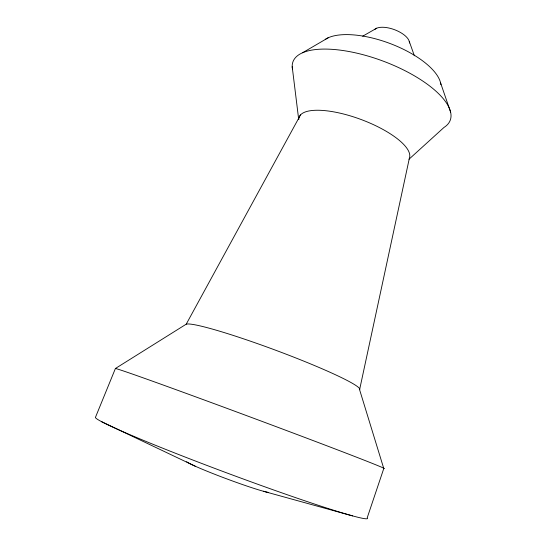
<?xml version="1.0" encoding="UTF-8"?>
<svg xmlns="http://www.w3.org/2000/svg" width="546" height="546" viewBox="0 0 546 546"><rect width="100%" height="100%" fill="white"/><g stroke="black" fill="none" stroke-linecap="round" stroke-linejoin="round"><path stroke-width="0.82" d="M300.525 114.899L186.22 324.181L115.411 368.495L95.386 417.519A145.209 6.388 20.4 0 0 238.09 477.095A145.209 6.388 20.4 0 0 367.233 517.731L383.777 468.529L359.596 389.701L409.404 158.067A58.811 19.376 20.4 0 0 357.35 118.161A58.811 19.376 20.4 0 0 298.717 119.635L292.199 66.708M408.995 159.227L444.028 127.409A83.893 32.002 20.4 0 0 385.23 61.91A83.893 32.002 20.4 0 0 292.438 68.953M302.559 52.757L328.31 37.722M362.694 36.2L376.699 28.201M263.349 491.243L352.614 515.895M101.358 421.56L195.134 466.154M409.261 41.394L414.373 55.794M440.608 82.978L450.614 112.148M115.411 368.495A143.537 1.618 20.4 0 1 259.104 420.29A143.537 1.618 20.4 0 1 383.777 468.529M186.22 324.181A92.916 7.501 20.4 0 1 280.91 352.197A92.916 7.501 20.4 0 1 359.596 389.701M325.232 39.394A64.094 26.174 20.4 0 1 391.871 44.212A64.094 26.174 20.4 0 1 440.902 84.691M374.556 29.648A18.905 8.388 20.4 0 1 394.785 29.791A18.905 8.388 20.4 0 1 409.439 42.998M268.066 492.362A44.642 2.437 20.4 0 1 224.474 478.016A44.642 2.437 20.4 0 1 186.623 461.732"/></g></svg>
